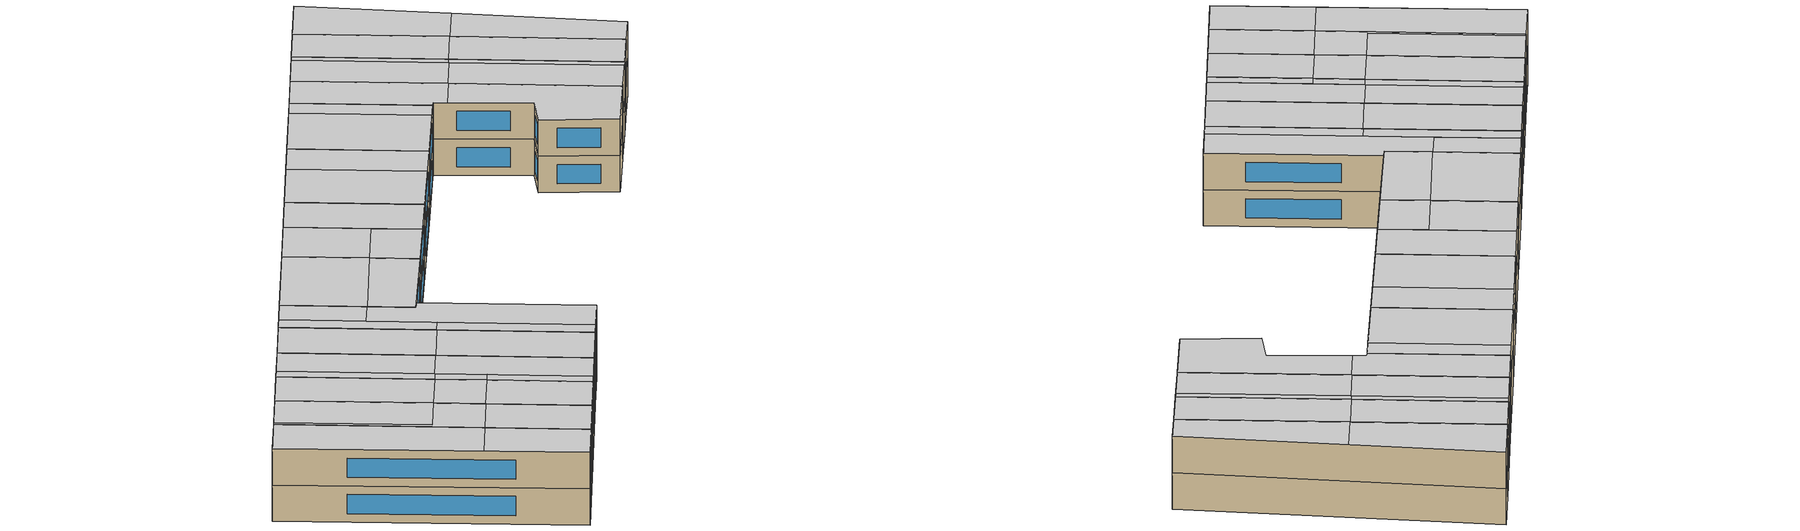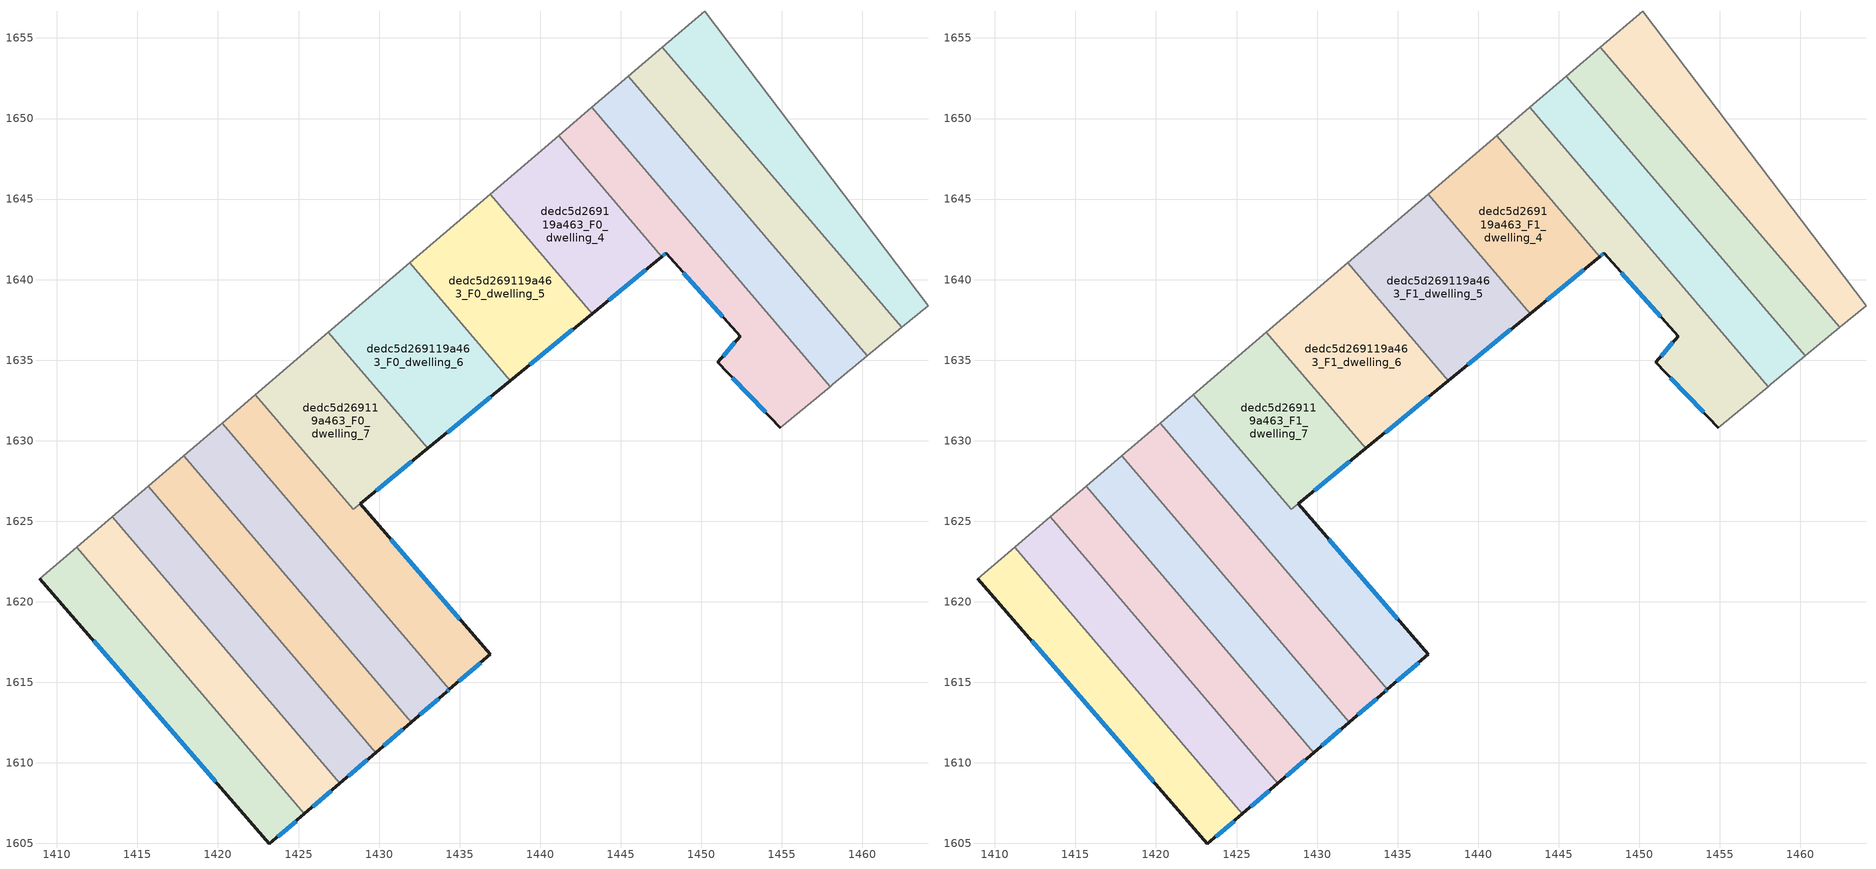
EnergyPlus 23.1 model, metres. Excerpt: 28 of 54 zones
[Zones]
dedc5d269119a463_F0_dwelling_0
 floor ground (EU_floor_Construction): 1450.2,1656.67 1464.07,1638.38 1462.45,1637.03 1447.59,1654.44 z0
 wall adiabatic (EU_wall_Construction): 1462.45,1637.03 1464.07,1638.38 1450.2,1656.67 1447.59,1654.44 z0:3
 wall to dedc5d269119a463_F0_dwelling_1 (EU_wall_Construction): 1447.59,1654.44 1462.45,1637.03 z0:3
dedc5d269119a463_F0_dwelling_1
 floor ground (EU_floor_Construction): 1447.59,1654.44 1462.45,1637.03 1460.31,1635.27 1445.48,1652.63 z0
 wall adiabatic (EU_wall_Construction): 1460.31,1635.27 1462.45,1637.03 / 1447.59,1654.44 1445.48,1652.63 z0:3
 wall to dedc5d269119a463_F0_dwelling_2 (EU_wall_Construction): 1445.48,1652.63 1460.31,1635.27 z0:3
dedc5d269119a463_F0_dwelling_10
 floor ground (EU_floor_Construction): 1417.88,1629.06 1431.99,1612.53 1429.78,1610.63 1415.66,1627.17 z0
 wall outside (EU_wall_Construction): 1429.78,1610.63 1431.99,1612.53 z0:3
 wall to dedc5d269119a463_F0_dwelling_9 (EU_wall_Construction): 1431.99,1612.53 1417.88,1629.06 z0:3
 wall to dedc5d269119a463_F0_dwelling_11 (EU_wall_Construction): 1415.66,1627.17 1429.78,1610.63 z0:3
 wall adiabatic (EU_wall_Construction): 1417.88,1629.06 1415.66,1627.17 z0:3
 window (EU_Window_Construction): 1430.3,1611.08 1431.47,1612.09 z0.7:2.3
dedc5d269119a463_F0_dwelling_11
 floor ground (EU_floor_Construction): 1415.66,1627.17 1429.78,1610.63 1427.56,1608.73 1413.44,1625.27 z0
 wall outside (EU_wall_Construction): 1427.56,1608.73 1429.78,1610.63 z0:3
 wall adiabatic (EU_wall_Construction): 1415.66,1627.17 1413.44,1625.27 z0:3
 wall to dedc5d269119a463_F0_dwelling_12 (EU_wall_Construction): 1413.44,1625.27 1427.56,1608.73 z0:3
 window (EU_Window_Construction): 1428.08,1609.18 1429.26,1610.18 z0.7:2.3
dedc5d269119a463_F0_dwelling_12
 floor ground (EU_floor_Construction): 1413.44,1625.27 1427.56,1608.73 1425.35,1606.83 1411.22,1623.38 z0
 wall outside (EU_wall_Construction): 1425.35,1606.83 1427.56,1608.73 z0:3
 wall to dedc5d269119a463_F0_dwelling_13 (EU_wall_Construction): 1411.22,1623.38 1425.35,1606.83 z0:3
 wall adiabatic (EU_wall_Construction): 1413.44,1625.27 1411.22,1623.38 z0:3
 window (EU_Window_Construction): 1425.87,1607.28 1427.04,1608.28 z0.7:2.3
dedc5d269119a463_F0_dwelling_13
 floor ground (EU_floor_Construction): 1411.22,1623.38 1425.35,1606.83 1423.19,1604.98 1408.95,1621.44 z0
 wall outside (EU_wall_Construction): 1408.95,1621.44 1423.19,1604.98 1425.35,1606.83 z0:3
 wall adiabatic (EU_wall_Construction): 1411.22,1623.38 1408.95,1621.44 z0:3
 window (EU_Window_Construction): 1423.7,1605.41 1424.84,1606.4 / 1412.29,1617.58 1419.85,1608.84 z0.7:2.3
dedc5d269119a463_F0_dwelling_2
 floor ground (EU_floor_Construction): 1445.48,1652.63 1460.31,1635.27 1458.16,1633.49 1458.01,1633.37 1443.21,1650.7 z0
 wall adiabatic (EU_wall_Construction): 1458.01,1633.37 1458.16,1633.49 1460.31,1635.27 / 1445.48,1652.63 1443.21,1650.7 z0:3
 wall to dedc5d269119a463_F0_dwelling_3 (EU_wall_Construction): 1443.21,1650.7 1458.01,1633.37 z0:3
dedc5d269119a463_F0_dwelling_3
 floor ground (EU_floor_Construction): 1447.82,1641.65 1447.56,1641.44 1441.15,1648.94 1443.21,1650.7 1458.01,1633.37 1454.9,1630.8 1451.02,1634.88 1452.41,1636.47 z0
 wall outside (EU_wall_Construction): 1447.56,1641.44 1447.82,1641.65 1452.41,1636.47 1451.02,1634.88 1454.9,1630.8 z0:3
 wall adiabatic (EU_wall_Construction): 1443.21,1650.7 1441.15,1648.94 / 1454.9,1630.8 1458.01,1633.37 z0:3
 wall to dedc5d269119a463_F0_dwelling_4 (EU_wall_Construction): 1441.15,1648.94 1447.56,1641.44 z0:3
 window (EU_Window_Construction): 1451.93,1633.92 1453.99,1631.75 / 1452.08,1636.1 1451.35,1635.25 / 1448.89,1640.43 1451.33,1637.69 / 1447.62,1641.49 1447.76,1641.6 z0.7:2.3
dedc5d269119a463_F0_dwelling_4
 floor ground (EU_floor_Construction): 1441.15,1648.94 1447.56,1641.44 1443.22,1637.88 1436.89,1645.3 z0
 wall outside (EU_wall_Construction): 1443.22,1637.88 1447.56,1641.44 z0:3
 wall to dedc5d269119a463_F0_dwelling_5 (EU_wall_Construction): 1436.89,1645.3 1443.22,1637.88 z0:3
 wall adiabatic (EU_wall_Construction): 1441.15,1648.94 1436.89,1645.3 z0:3
 window (EU_Window_Construction): 1444.24,1638.72 1446.54,1640.6 z0.7:2.3
dedc5d269119a463_F0_dwelling_5
 floor ground (EU_floor_Construction): 1436.89,1645.3 1443.22,1637.88 1438.15,1633.73 1431.91,1641.04 z0
 wall outside (EU_wall_Construction): 1438.15,1633.73 1443.22,1637.88 z0:3
 wall to dedc5d269119a463_F0_dwelling_6 (EU_wall_Construction): 1431.91,1641.04 1438.15,1633.73 z0:3
 wall adiabatic (EU_wall_Construction): 1436.89,1645.3 1431.91,1641.04 z0:3
 window (EU_Window_Construction): 1439.34,1634.71 1442.03,1636.91 z0.7:2.3
dedc5d269119a463_F0_dwelling_6
 floor ground (EU_floor_Construction): 1431.91,1641.04 1438.15,1633.73 1433.01,1629.52 1426.85,1636.73 z0
 wall outside (EU_wall_Construction): 1433.01,1629.52 1438.15,1633.73 z0:3
 wall to dedc5d269119a463_F0_dwelling_7 (EU_wall_Construction): 1426.85,1636.73 1433.01,1629.52 z0:3
 wall adiabatic (EU_wall_Construction): 1431.91,1641.04 1426.85,1636.73 z0:3
 window (EU_Window_Construction): 1434.22,1630.51 1436.94,1632.74 z0.7:2.3
dedc5d269119a463_F0_dwelling_7
 floor ground (EU_floor_Construction): 1426.85,1636.73 1433.01,1629.52 1428.4,1625.74 1422.32,1632.86 z0
 wall outside (EU_wall_Construction): 1428.83,1626.1 1433.01,1629.52 z0:3
 wall adiabatic (EU_wall_Construction): 1426.85,1636.73 1422.32,1632.86 z0:3
 wall to dedc5d269119a463_F0_dwelling_8 (EU_wall_Construction): 1422.32,1632.86 1428.39,1625.74 / 1428.4,1625.74 1428.83,1626.1 z0:3
 window (EU_Window_Construction): 1429.81,1626.9 1432.03,1628.72 z0.7:2.3
dedc5d269119a463_F0_dwelling_8
 floor ground (EU_floor_Construction): 1428.83,1626.1 1436.89,1616.73 1434.36,1614.56 1420.25,1631.09 1422.32,1632.86 1428.4,1625.74 z0
 wall outside (EU_wall_Construction): 1434.36,1614.56 1436.89,1616.73 1428.83,1626.1 z0:3
 wall to dedc5d269119a463_F0_dwelling_9 (EU_wall_Construction): 1420.25,1631.09 1434.36,1614.56 z0:3
 wall adiabatic (EU_wall_Construction): 1422.32,1632.86 1420.25,1631.09 z0:3
 window (EU_Window_Construction): 1435,1618.93 1430.72,1623.9 / 1434.95,1615.07 1436.29,1616.22 z0.7:2.3
dedc5d269119a463_F0_dwelling_9
 floor ground (EU_floor_Construction): 1420.25,1631.09 1434.36,1614.56 1434.21,1614.43 1431.99,1612.53 1417.88,1629.06 1420.1,1630.96 z0
 wall outside (EU_wall_Construction): 1431.99,1612.53 1434.21,1614.43 1434.36,1614.56 z0:3
 wall adiabatic (EU_wall_Construction): 1420.25,1631.09 1420.1,1630.96 1417.88,1629.06 z0:3
 window (EU_Window_Construction): 1434.24,1614.46 1434.32,1614.53 / 1432.51,1612.98 1433.69,1613.99 z0.7:2.3
dedc5d269119a463_F1_dwelling_0
 floor to dedc5d269119a463_F0_dwelling_0 (EU_floor_Construction): 1450.2,1656.67 1464.07,1638.38 1462.45,1637.03 1447.59,1654.44 z3
 wall adiabatic (EU_wall_Construction): 1462.45,1637.03 1464.07,1638.38 1450.2,1656.67 1447.59,1654.44 z3:6
 wall to dedc5d269119a463_F1_dwelling_1 (EU_wall_Construction): 1447.59,1654.44 1462.45,1637.03 z3:6
 ceiling to dedc5d269119a463_F2_dwelling_1 (EU_floor_Construction): 1456.74,1648.04 1450.2,1656.67 1447.59,1654.44 1454.6,1646.22 z6
 ceiling to dedc5d269119a463_F2_dwelling_0 (EU_floor_Construction): 1464.07,1638.38 1456.74,1648.04 1454.6,1646.22 1462.45,1637.03 z6
dedc5d269119a463_F1_dwelling_1
 floor to dedc5d269119a463_F0_dwelling_1 (EU_floor_Construction): 1447.59,1654.44 1462.45,1637.03 1460.31,1635.27 1445.48,1652.63 z3
 wall adiabatic (EU_wall_Construction): 1460.31,1635.27 1462.45,1637.03 / 1447.59,1654.44 1445.48,1652.63 z3:6
 wall to dedc5d269119a463_F1_dwelling_2 (EU_wall_Construction): 1445.48,1652.63 1460.31,1635.27 z3:6
 ceiling to dedc5d269119a463_F2_dwelling_0 (EU_floor_Construction): 1462.45,1637.03 1454.6,1646.22 1452.49,1644.42 1460.31,1635.27 z6
 ceiling to dedc5d269119a463_F2_dwelling_1 (EU_floor_Construction): 1454.6,1646.22 1447.59,1654.44 1445.48,1652.63 1452.49,1644.42 z6
dedc5d269119a463_F1_dwelling_10
 floor to dedc5d269119a463_F0_dwelling_10 (EU_floor_Construction): 1417.88,1629.06 1431.99,1612.53 1429.78,1610.63 1415.66,1627.17 z3
 wall outside (EU_wall_Construction): 1429.78,1610.63 1431.99,1612.53 z3:6
 wall to dedc5d269119a463_F1_dwelling_9 (EU_wall_Construction): 1431.99,1612.53 1417.88,1629.06 z3:6
 wall to dedc5d269119a463_F1_dwelling_11 (EU_wall_Construction): 1415.66,1627.17 1429.78,1610.63 z3:6
 wall adiabatic (EU_wall_Construction): 1417.88,1629.06 1415.66,1627.17 z3:6
 window (EU_Window_Construction): 1430.3,1611.08 1431.47,1612.09 z3.7:5.3
 ceiling to dedc5d269119a463_F2_dwelling_8 (EU_floor_Construction): 1431.99,1612.53 1424.93,1620.8 1423.23,1619.34 1430.29,1611.07 z6
 ceiling to dedc5d269119a463_F2_dwelling_9 (EU_floor_Construction): 1424.93,1620.8 1417.88,1629.06 1416.17,1627.61 1423.23,1619.34 z6
 ceiling to dedc5d269119a463_F2_dwelling_11 (EU_floor_Construction): 1423.23,1619.33 1416.17,1627.61 1415.66,1627.17 1422.72,1618.9 z6
 ceiling to dedc5d269119a463_F2_dwelling_10 (EU_floor_Construction): 1430.29,1611.07 1425.56,1616.6 1425.05,1616.16 1429.78,1610.63 z6
 ceiling to dedc5d269119a463_F2_dwelling_12 (EU_floor_Construction): 1425.56,1616.6 1423.23,1619.33 1422.72,1618.9 1425.05,1616.16 z6
dedc5d269119a463_F1_dwelling_11
 floor to dedc5d269119a463_F0_dwelling_11 (EU_floor_Construction): 1415.66,1627.17 1429.78,1610.63 1427.56,1608.73 1413.44,1625.27 z3
 wall outside (EU_wall_Construction): 1427.56,1608.73 1429.78,1610.63 z3:6
 wall adiabatic (EU_wall_Construction): 1415.66,1627.17 1413.44,1625.27 z3:6
 wall to dedc5d269119a463_F1_dwelling_12 (EU_wall_Construction): 1413.44,1625.27 1427.56,1608.73 z3:6
 window (EU_Window_Construction): 1428.08,1609.18 1429.26,1610.18 z3.7:5.3
 ceiling to dedc5d269119a463_F2_dwelling_11 (EU_floor_Construction): 1422.72,1618.9 1415.66,1627.17 1413.44,1625.27 1420.5,1617 z6
 ceiling to dedc5d269119a463_F2_dwelling_10 (EU_floor_Construction): 1429.78,1610.63 1425.05,1616.16 1422.83,1614.27 1427.56,1608.73 z6
 ceiling to dedc5d269119a463_F2_dwelling_12 (EU_floor_Construction): 1425.05,1616.16 1422.72,1618.9 1420.5,1617 1422.83,1614.27 z6
dedc5d269119a463_F1_dwelling_12
 floor to dedc5d269119a463_F0_dwelling_12 (EU_floor_Construction): 1413.44,1625.27 1427.56,1608.73 1425.35,1606.83 1411.22,1623.38 z3
 wall outside (EU_wall_Construction): 1425.35,1606.83 1427.56,1608.73 z3:6
 wall to dedc5d269119a463_F1_dwelling_13 (EU_wall_Construction): 1411.22,1623.38 1425.35,1606.83 z3:6
 wall adiabatic (EU_wall_Construction): 1413.44,1625.27 1411.22,1623.38 z3:6
 window (EU_Window_Construction): 1425.87,1607.28 1427.04,1608.28 z3.7:5.3
 ceiling to dedc5d269119a463_F2_dwelling_11 (EU_floor_Construction): 1420.5,1617 1413.44,1625.27 1411.39,1623.53 1418.45,1615.25 z6
 ceiling to dedc5d269119a463_F2_dwelling_12 (EU_floor_Construction): 1422.83,1614.27 1420.5,1617 1418.45,1615.25 1411.39,1623.53 1411.22,1623.38 1420.62,1612.38 z6
 ceiling to dedc5d269119a463_F2_dwelling_10 (EU_floor_Construction): 1427.56,1608.73 1422.83,1614.27 1420.62,1612.38 1425.35,1606.83 z6
dedc5d269119a463_F1_dwelling_13
 floor to dedc5d269119a463_F0_dwelling_13 (EU_floor_Construction): 1411.22,1623.38 1425.35,1606.83 1423.19,1604.98 1408.95,1621.44 z3
 wall outside (EU_wall_Construction): 1408.95,1621.44 1423.19,1604.98 1425.35,1606.83 z3:6
 wall adiabatic (EU_wall_Construction): 1411.22,1623.38 1408.95,1621.44 z3:6
 window (EU_Window_Construction): 1423.7,1605.41 1424.84,1606.4 / 1412.29,1617.58 1419.85,1608.84 z3.7:5.3
 ceiling to dedc5d269119a463_F2_dwelling_12 (EU_floor_Construction): 1420.62,1612.38 1411.22,1623.38 1408.95,1621.44 1418.42,1610.5 z6
 ceiling to dedc5d269119a463_F2_dwelling_10 (EU_floor_Construction): 1425.35,1606.83 1420.62,1612.38 1418.42,1610.5 1423.19,1604.98 z6
dedc5d269119a463_F1_dwelling_2
 floor to dedc5d269119a463_F0_dwelling_2 (EU_floor_Construction): 1445.48,1652.63 1460.31,1635.27 1458.16,1633.49 1458.01,1633.37 1443.21,1650.7 z3
 wall adiabatic (EU_wall_Construction): 1458.01,1633.37 1458.16,1633.49 1460.31,1635.27 / 1445.48,1652.63 1443.21,1650.7 z3:6
 wall to dedc5d269119a463_F1_dwelling_3 (EU_wall_Construction): 1443.21,1650.7 1458.01,1633.37 z3:6
 ceiling to dedc5d269119a463_F2_dwelling_2 (EU_floor_Construction): 1459.98,1634.99 1452.19,1644.12 1450.24,1642.46 1458.01,1633.37 1458.07,1633.42 1458.16,1633.49 z6
 ceiling to dedc5d269119a463_F2_dwelling_3 (EU_floor_Construction): 1452.19,1644.12 1445.15,1652.36 1443.21,1650.7 1450.24,1642.46 z6
 ceiling to dedc5d269119a463_F2_dwelling_0 (EU_floor_Construction): 1460.31,1635.27 1452.49,1644.42 1452.17,1644.14 1459.98,1634.99 z6
 ceiling to dedc5d269119a463_F2_dwelling_1 (EU_floor_Construction): 1452.49,1644.42 1445.48,1652.63 1445.15,1652.36 1452.17,1644.14 z6
dedc5d269119a463_F1_dwelling_3
 floor to dedc5d269119a463_F0_dwelling_3 (EU_floor_Construction): 1447.82,1641.65 1447.56,1641.44 1441.15,1648.94 1443.21,1650.7 1458.01,1633.37 1454.9,1630.8 1451.02,1634.88 1452.41,1636.47 z3
 wall outside (EU_wall_Construction): 1447.56,1641.44 1447.82,1641.65 1452.41,1636.47 1451.02,1634.88 1454.9,1630.8 z3:6
 wall adiabatic (EU_wall_Construction): 1443.21,1650.7 1441.15,1648.94 / 1454.9,1630.8 1458.01,1633.37 z3:6
 wall to dedc5d269119a463_F1_dwelling_4 (EU_wall_Construction): 1441.15,1648.94 1447.56,1641.44 z3:6
 window (EU_Window_Construction): 1451.93,1633.92 1453.99,1631.75 / 1452.08,1636.1 1451.35,1635.25 / 1448.89,1640.43 1451.33,1637.69 / 1447.62,1641.49 1447.76,1641.6 z3.7:5.3
 ceiling to dedc5d269119a463_F2_dwelling_3 (EU_floor_Construction): 1450.24,1642.46 1443.21,1650.7 1441.15,1648.94 1447.56,1641.44 1447.82,1641.65 1448.45,1640.93 z6
 ceiling to dedc5d269119a463_F2_dwelling_2 (EU_floor_Construction): 1458.01,1633.37 1450.24,1642.46 1448.45,1640.93 1452.41,1636.47 1451.02,1634.88 1454.9,1630.8 z6
dedc5d269119a463_F1_dwelling_4
 floor to dedc5d269119a463_F0_dwelling_4 (EU_floor_Construction): 1441.15,1648.94 1447.56,1641.44 1443.22,1637.88 1436.89,1645.3 z3
 wall outside (EU_wall_Construction): 1443.22,1637.88 1447.56,1641.44 z3:6
 wall to dedc5d269119a463_F1_dwelling_5 (EU_wall_Construction): 1436.89,1645.3 1443.22,1637.88 z3:6
 wall adiabatic (EU_wall_Construction): 1441.15,1648.94 1436.89,1645.3 z3:6
 window (EU_Window_Construction): 1444.24,1638.72 1446.54,1640.6 z3.7:5.3
 ceiling to dedc5d269119a463_F2_dwelling_4 (EU_floor_Construction): 1446.59,1640.64 1440.2,1648.13 1436.89,1645.3 1443.22,1637.88 z6
 ceiling to dedc5d269119a463_F2_dwelling_3 (EU_floor_Construction): 1447.56,1641.44 1441.15,1648.94 1440.2,1648.13 1446.59,1640.64 z6
dedc5d269119a463_F1_dwelling_5
 floor to dedc5d269119a463_F0_dwelling_5 (EU_floor_Construction): 1436.89,1645.3 1443.22,1637.88 1438.15,1633.73 1431.91,1641.04 z3
 wall outside (EU_wall_Construction): 1438.15,1633.73 1443.22,1637.88 z3:6
 wall to dedc5d269119a463_F1_dwelling_6 (EU_wall_Construction): 1431.91,1641.04 1438.15,1633.73 z3:6
 wall adiabatic (EU_wall_Construction): 1436.89,1645.3 1431.91,1641.04 z3:6
 window (EU_Window_Construction): 1439.34,1634.71 1442.03,1636.91 z3.7:5.3
 ceiling to dedc5d269119a463_F2_dwelling_5 (EU_floor_Construction): 1441.28,1636.29 1434.98,1643.67 1431.91,1641.04 1438.15,1633.73 z6
 ceiling to dedc5d269119a463_F2_dwelling_4 (EU_floor_Construction): 1443.22,1637.88 1436.89,1645.3 1434.98,1643.67 1441.28,1636.29 z6
dedc5d269119a463_F1_dwelling_6
 floor to dedc5d269119a463_F0_dwelling_6 (EU_floor_Construction): 1431.91,1641.04 1438.15,1633.73 1433.01,1629.52 1426.85,1636.73 z3
 wall outside (EU_wall_Construction): 1433.01,1629.52 1438.15,1633.73 z3:6
 wall to dedc5d269119a463_F1_dwelling_7 (EU_wall_Construction): 1426.85,1636.73 1433.01,1629.52 z3:6
 wall adiabatic (EU_wall_Construction): 1431.91,1641.04 1426.85,1636.73 z3:6
 window (EU_Window_Construction): 1434.22,1630.51 1436.94,1632.74 z3.7:5.3
 ceiling to dedc5d269119a463_F2_dwelling_7 (EU_floor_Construction): 1433.49,1634.48 1429.58,1639.06 1426.85,1636.73 1430.76,1632.15 z6
 ceiling to dedc5d269119a463_F2_dwelling_5 (EU_floor_Construction): 1438.15,1633.73 1431.91,1641.04 1429.58,1639.06 1435.79,1631.79 z6
 ceiling to dedc5d269119a463_F2_dwelling_6 (EU_floor_Construction): 1435.79,1631.79 1433.49,1634.48 1430.76,1632.15 1433.01,1629.52 z6
dedc5d269119a463_F1_dwelling_7
 floor to dedc5d269119a463_F0_dwelling_7 (EU_floor_Construction): 1426.85,1636.73 1433.01,1629.52 1428.39,1625.74 1422.32,1632.86 z3
 wall outside (EU_wall_Construction): 1428.83,1626.1 1433.01,1629.52 z3:6
 wall adiabatic (EU_wall_Construction): 1426.85,1636.73 1422.32,1632.86 z3:6
 wall to dedc5d269119a463_F1_dwelling_8 (EU_wall_Construction): 1422.32,1632.86 1428.39,1625.74 / 1428.4,1625.74 1428.83,1626.1 z3:6
 window (EU_Window_Construction): 1429.81,1626.9 1432.03,1628.72 z3.7:5.3
 ceiling to dedc5d269119a463_F2_dwelling_7 (EU_floor_Construction): 1430.76,1632.15 1426.85,1636.73 1422.32,1632.86 1426.23,1628.28 z6
 ceiling to dedc5d269119a463_F2_dwelling_6 (EU_floor_Construction): 1433.01,1629.52 1430.76,1632.15 1426.23,1628.28 1428.39,1625.74 z6
dedc5d269119a463_F1_dwelling_8
 floor to dedc5d269119a463_F0_dwelling_8 (EU_floor_Construction): 1428.83,1626.1 1436.89,1616.73 1434.36,1614.56 1420.25,1631.09 1422.32,1632.86 1428.4,1625.74 z3
 wall outside (EU_wall_Construction): 1434.36,1614.56 1436.89,1616.73 1428.83,1626.1 z3:6
 wall to dedc5d269119a463_F1_dwelling_9 (EU_wall_Construction): 1420.25,1631.09 1434.36,1614.56 z3:6
 wall adiabatic (EU_wall_Construction): 1422.32,1632.86 1420.25,1631.09 z3:6
 window (EU_Window_Construction): 1435,1618.93 1430.72,1623.9 / 1434.95,1615.07 1436.29,1616.22 z3.7:5.3
 ceiling to dedc5d269119a463_F2_dwelling_6 (EU_floor_Construction): 1436.89,1616.73 1428.83,1626.1 1428.4,1625.74 1426.23,1628.28 1424.86,1627.11 1435.06,1615.17 z6
 ceiling to dedc5d269119a463_F2_dwelling_8 (EU_floor_Construction): 1435.06,1615.17 1428.01,1623.42 1427.31,1622.83 1434.36,1614.56 z6
 ceiling to dedc5d269119a463_F2_dwelling_9 (EU_floor_Construction): 1428.01,1623.42 1420.95,1631.69 1420.25,1631.09 1427.31,1622.83 z6
 ceiling to dedc5d269119a463_F2_dwelling_7 (EU_floor_Construction): 1426.23,1628.28 1422.32,1632.86 1420.95,1631.69 1424.86,1627.11 z6
dedc5d269119a463_F1_dwelling_9
 floor to dedc5d269119a463_F0_dwelling_9 (EU_floor_Construction): 1420.25,1631.09 1434.36,1614.56 1434.21,1614.43 1431.99,1612.53 1417.88,1629.06 1420.1,1630.96 z3
 wall outside (EU_wall_Construction): 1431.99,1612.53 1434.21,1614.43 1434.36,1614.56 z3:6
 wall adiabatic (EU_wall_Construction): 1420.25,1631.09 1420.1,1630.96 1417.88,1629.06 z3:6
 window (EU_Window_Construction): 1434.24,1614.46 1434.32,1614.53 / 1432.51,1612.98 1433.69,1613.99 z3.7:5.3
 ceiling to dedc5d269119a463_F2_dwelling_9 (EU_floor_Construction): 1427.31,1622.83 1420.25,1631.09 1420.14,1630.99 1417.88,1629.06 1424.93,1620.8 z6
 ceiling to dedc5d269119a463_F2_dwelling_8 (EU_floor_Construction): 1434.21,1614.43 1434.36,1614.56 1427.31,1622.83 1424.93,1620.8 1431.99,1612.53 z6
[Building]
EU S2 Campaign: North Axis=0; Terrain=City; Solar Distribution=FullExterior
[Site:Location]
Budapest.Ferenc.Liszt.Intl.AP: Latitude=47.437; Longitude=19.256; Time Zone=1; Elevation=185
[SizingPeriod:WeatherFileDays]
AnnualSizingPeriod: Begin Month=1; Begin Day of Month=1; End Month=12; End Day of Month=31; Day of Week for Start Day=Monday; Use Weather File Daylight Saving Period=No; Use Weather File Rain and Snow Indicators=No
[MATERIAL]
EU_InternalMass_Material: Roughness=MediumRough; Thickness=0.1; Conductivity=1; Density=1800; Specific Heat=900; Thermal Absorptance=0.9; Solar Absorptance=0.7; Visible Absorptance=0.7
[MATERIAL:NOMASS] Roughness=MediumRough; Thermal Absorptance=0.9; Solar Absorptance=0.7; Visible Absorptance=0.7
Name | Thermal Resistance
EU_wall_NoMass | 0.832559
EU_floor_NoMass | 0.872794
[WINDOWMATERIAL:SIMPLEGLAZINGSYSTEM]
EU_Window_SimpleGlazing: UFactor=2.79869; Solar Heat Gain Coefficient=0.75; Visible Transmittance=0.75
[CONSTRUCTION]
EU_wall_Construction: EU_wall_NoMass
EU_floor_Construction: EU_floor_NoMass
EU_Window_Construction: EU_Window_SimpleGlazing
EU_InternalMass_Construction: EU_InternalMass_Material
[ZONE] Type=1; Multiplier=1; Ceiling Height=autocalculate; Floor Area=autocalculate; Part of Total Floor Area=Yes
Name | Volume
dedc5d269119a463_F0_dwelling_0; dedc5d269119a463_F1_dwelling_0 | 190.374
dedc5d269119a463_F0_dwelling_1; dedc5d269119a463_F1_dwelling_1 | 190.379
dedc5d269119a463_F0_dwelling_10; dedc5d269119a463_F1_dwelling_10 | 190.368
dedc5d269119a463_F0_dwelling_11; dedc5d269119a463_F1_dwelling_11; dedc5d269119a463_F0_dwelling_5; dedc5d269119a463_F1_dwelling_5 | 190.39
dedc5d269119a463_F0_dwelling_12; dedc5d269119a463_F1_dwelling_12 | 190.356
dedc5d269119a463_F0_dwelling_13; dedc5d269119a463_F1_dwelling_13 | 190.38
dedc5d269119a463_F0_dwelling_2; dedc5d269119a463_F1_dwelling_2 | 204.05
dedc5d269119a463_F0_dwelling_3; dedc5d269119a463_F1_dwelling_3 | 202.213
dedc5d269119a463_F0_dwelling_4; dedc5d269119a463_F1_dwelling_4 | 164.86
dedc5d269119a463_F0_dwelling_6; dedc5d269119a463_F1_dwelling_6 | 190.382
dedc5d269119a463_F0_dwelling_7 | 168.572
dedc5d269119a463_F1_dwelling_7 | 168.528
dedc5d269119a463_F0_dwelling_8; dedc5d269119a463_F1_dwelling_8 | 199.102
dedc5d269119a463_F0_dwelling_9; dedc5d269119a463_F1_dwelling_9 | 203.455
[INTERNALMASS] Construction=EU_InternalMass_Construction
Name | Zone or ZoneList | Surface Area
dedc5d269119a463_F0_dwelling_0_EU_InternalMass | dedc5d269119a463_F0_dwelling_0 | 63.458
dedc5d269119a463_F0_dwelling_1_EU_InternalMass | dedc5d269119a463_F0_dwelling_1 | 63.4595
dedc5d269119a463_F0_dwelling_2_EU_InternalMass | dedc5d269119a463_F0_dwelling_2 | 68.0142
dedc5d269119a463_F0_dwelling_3_EU_InternalMass | dedc5d269119a463_F0_dwelling_3 | 67.4077
dedc5d269119a463_F0_dwelling_4_EU_InternalMass | dedc5d269119a463_F0_dwelling_4 | 54.9534
dedc5d269119a463_F0_dwelling_5_EU_InternalMass | dedc5d269119a463_F0_dwelling_5 | 63.4634
dedc5d269119a463_F0_dwelling_6_EU_InternalMass | dedc5d269119a463_F0_dwelling_6 | 63.4607
dedc5d269119a463_F0_dwelling_7_EU_InternalMass | dedc5d269119a463_F0_dwelling_7 | 56.1931
dedc5d269119a463_F0_dwelling_8_EU_InternalMass | dedc5d269119a463_F0_dwelling_8 | 66.3756
dedc5d269119a463_F0_dwelling_9_EU_InternalMass | dedc5d269119a463_F0_dwelling_9 | 67.8101
dedc5d269119a463_F0_dwelling_10_EU_InternalMass | dedc5d269119a463_F0_dwelling_10 | 63.456
dedc5d269119a463_F0_dwelling_11_EU_InternalMass | dedc5d269119a463_F0_dwelling_11 | 63.4633
dedc5d269119a463_F0_dwelling_12_EU_InternalMass | dedc5d269119a463_F0_dwelling_12 | 63.4521
dedc5d269119a463_F0_dwelling_13_EU_InternalMass | dedc5d269119a463_F0_dwelling_13 | 63.46
dedc5d269119a463_F1_dwelling_0_EU_InternalMass | dedc5d269119a463_F1_dwelling_0 | 63.458
dedc5d269119a463_F1_dwelling_1_EU_InternalMass | dedc5d269119a463_F1_dwelling_1 | 63.4595
dedc5d269119a463_F1_dwelling_2_EU_InternalMass | dedc5d269119a463_F1_dwelling_2 | 68.0142
dedc5d269119a463_F1_dwelling_3_EU_InternalMass | dedc5d269119a463_F1_dwelling_3 | 67.4077
dedc5d269119a463_F1_dwelling_4_EU_InternalMass | dedc5d269119a463_F1_dwelling_4 | 54.9534
dedc5d269119a463_F1_dwelling_5_EU_InternalMass | dedc5d269119a463_F1_dwelling_5 | 63.4634
dedc5d269119a463_F1_dwelling_6_EU_InternalMass | dedc5d269119a463_F1_dwelling_6 | 63.4607
dedc5d269119a463_F1_dwelling_7_EU_InternalMass | dedc5d269119a463_F1_dwelling_7 | 56.1931
dedc5d269119a463_F1_dwelling_8_EU_InternalMass | dedc5d269119a463_F1_dwelling_8 | 66.3756
dedc5d269119a463_F1_dwelling_9_EU_InternalMass | dedc5d269119a463_F1_dwelling_9 | 67.8101
dedc5d269119a463_F1_dwelling_10_EU_InternalMass | dedc5d269119a463_F1_dwelling_10 | 63.456
dedc5d269119a463_F1_dwelling_11_EU_InternalMass | dedc5d269119a463_F1_dwelling_11 | 63.4633
dedc5d269119a463_F1_dwelling_12_EU_InternalMass | dedc5d269119a463_F1_dwelling_12 | 63.4521
dedc5d269119a463_F1_dwelling_13_EU_InternalMass | dedc5d269119a463_F1_dwelling_13 | 63.46
[OTHEREQUIPMENT] Fuel Type=Electricity; Design Level Calculation Method=Watts/Area; Power per Zone Floor Area=1; Fraction Latent=0; Fraction Radiant=0; Fraction Lost=0; Carbon Dioxide Generation Rate=0; EndUse Subcategory=EU_Step8_InternalGains
Name | Zone or ZoneList or Space or SpaceList | Schedule
EU_Step8_InternalGain_dedc5d269119a463_F0_dwelling_0_f000 | dedc5d269119a463_F0_dwelling_0 | EU_Step8_GainSchedule_dedc5d269119a463_F0_dwelling_0_f000
EU_Step8_InternalGain_dedc5d269119a463_F0_dwelling_1_f000 | dedc5d269119a463_F0_dwelling_1 | EU_Step8_GainSchedule_dedc5d269119a463_F0_dwelling_1_f000
EU_Step8_InternalGain_dedc5d269119a463_F0_dwelling_2_f000 | dedc5d269119a463_F0_dwelling_2 | EU_Step8_GainSchedule_dedc5d269119a463_F0_dwelling_2_f000
EU_Step8_InternalGain_dedc5d269119a463_F0_dwelling_3_f000 | dedc5d269119a463_F0_dwelling_3 | EU_Step8_GainSchedule_dedc5d269119a463_F0_dwelling_3_f000
EU_Step8_InternalGain_dedc5d269119a463_F0_dwelling_4_f000 | dedc5d269119a463_F0_dwelling_4 | EU_Step8_GainSchedule_dedc5d269119a463_F0_dwelling_4_f000
EU_Step8_InternalGain_dedc5d269119a463_F0_dwelling_5_f000 | dedc5d269119a463_F0_dwelling_5 | EU_Step8_GainSchedule_dedc5d269119a463_F0_dwelling_5_f000
EU_Step8_InternalGain_dedc5d269119a463_F0_dwelling_6_f000 | dedc5d269119a463_F0_dwelling_6 | EU_Step8_GainSchedule_dedc5d269119a463_F0_dwelling_6_f000
EU_Step8_InternalGain_dedc5d269119a463_F0_dwelling_7_f000 | dedc5d269119a463_F0_dwelling_7 | EU_Step8_GainSchedule_dedc5d269119a463_F0_dwelling_7_f000
EU_Step8_InternalGain_dedc5d269119a463_F0_dwelling_8_f000 | dedc5d269119a463_F0_dwelling_8 | EU_Step8_GainSchedule_dedc5d269119a463_F0_dwelling_8_f000
EU_Step8_InternalGain_dedc5d269119a463_F0_dwelling_9_f000 | dedc5d269119a463_F0_dwelling_9 | EU_Step8_GainSchedule_dedc5d269119a463_F0_dwelling_9_f000
EU_Step8_InternalGain_dedc5d269119a463_F0_dwelling_10_f000 | dedc5d269119a463_F0_dwelling_10 | EU_Step8_GainSchedule_dedc5d269119a463_F0_dwelling_10_f000
EU_Step8_InternalGain_dedc5d269119a463_F0_dwelling_11_f000 | dedc5d269119a463_F0_dwelling_11 | EU_Step8_GainSchedule_dedc5d269119a463_F0_dwelling_11_f000
EU_Step8_InternalGain_dedc5d269119a463_F0_dwelling_12_f000 | dedc5d269119a463_F0_dwelling_12 | EU_Step8_GainSchedule_dedc5d269119a463_F0_dwelling_12_f000
EU_Step8_InternalGain_dedc5d269119a463_F0_dwelling_13_f000 | dedc5d269119a463_F0_dwelling_13 | EU_Step8_GainSchedule_dedc5d269119a463_F0_dwelling_13_f000
EU_Step8_InternalGain_dedc5d269119a463_F1_dwelling_0_f000 | dedc5d269119a463_F1_dwelling_0 | EU_Step8_GainSchedule_dedc5d269119a463_F1_dwelling_0_f000
EU_Step8_InternalGain_dedc5d269119a463_F1_dwelling_1_f000 | dedc5d269119a463_F1_dwelling_1 | EU_Step8_GainSchedule_dedc5d269119a463_F1_dwelling_1_f000
EU_Step8_InternalGain_dedc5d269119a463_F1_dwelling_2_f000 | dedc5d269119a463_F1_dwelling_2 | EU_Step8_GainSchedule_dedc5d269119a463_F1_dwelling_2_f000
EU_Step8_InternalGain_dedc5d269119a463_F1_dwelling_3_f000 | dedc5d269119a463_F1_dwelling_3 | EU_Step8_GainSchedule_dedc5d269119a463_F1_dwelling_3_f000
EU_Step8_InternalGain_dedc5d269119a463_F1_dwelling_4_f000 | dedc5d269119a463_F1_dwelling_4 | EU_Step8_GainSchedule_dedc5d269119a463_F1_dwelling_4_f000
EU_Step8_InternalGain_dedc5d269119a463_F1_dwelling_5_f000 | dedc5d269119a463_F1_dwelling_5 | EU_Step8_GainSchedule_dedc5d269119a463_F1_dwelling_5_f000
EU_Step8_InternalGain_dedc5d269119a463_F1_dwelling_6_f000 | dedc5d269119a463_F1_dwelling_6 | EU_Step8_GainSchedule_dedc5d269119a463_F1_dwelling_6_f000
EU_Step8_InternalGain_dedc5d269119a463_F1_dwelling_7_f000 | dedc5d269119a463_F1_dwelling_7 | EU_Step8_GainSchedule_dedc5d269119a463_F1_dwelling_7_f000
EU_Step8_InternalGain_dedc5d269119a463_F1_dwelling_8_f000 | dedc5d269119a463_F1_dwelling_8 | EU_Step8_GainSchedule_dedc5d269119a463_F1_dwelling_8_f000
EU_Step8_InternalGain_dedc5d269119a463_F1_dwelling_9_f000 | dedc5d269119a463_F1_dwelling_9 | EU_Step8_GainSchedule_dedc5d269119a463_F1_dwelling_9_f000
EU_Step8_InternalGain_dedc5d269119a463_F1_dwelling_10_f000 | dedc5d269119a463_F1_dwelling_10 | EU_Step8_GainSchedule_dedc5d269119a463_F1_dwelling_10_f000
EU_Step8_InternalGain_dedc5d269119a463_F1_dwelling_11_f000 | dedc5d269119a463_F1_dwelling_11 | EU_Step8_GainSchedule_dedc5d269119a463_F1_dwelling_11_f000
EU_Step8_InternalGain_dedc5d269119a463_F1_dwelling_12_f000 | dedc5d269119a463_F1_dwelling_12 | EU_Step8_GainSchedule_dedc5d269119a463_F1_dwelling_12_f000
EU_Step8_InternalGain_dedc5d269119a463_F1_dwelling_13_f000 | dedc5d269119a463_F1_dwelling_13 | EU_Step8_GainSchedule_dedc5d269119a463_F1_dwelling_13_f000
[ZONEVENTILATION:DESIGNFLOWRATE] Schedule=EU_AlwaysOn; Design Flow Rate Calculation Method=AirChanges/Hour; Air Changes per Hour=0.475469; Ventilation Type=Natural; Fan Pressure Rise=0; Fan Total Efficiency=1; Constant Term Coefficient=1; Temperature Term Coefficient=0; Velocity Term Coefficient=0; Velocity Squared Term Coefficient=0; Minimum Indoor Temperature=-100; Maximum Indoor Temperature=100; Delta Temperature=-100; Minimum Outdoor Temperature=-100; Maximum Outdoor Temperature=100; Maximum Wind Speed=40
Name | Zone or ZoneList or Space or SpaceList
EU_ConstantAir_dedc5d269119a463_F0_dwelling_0 | dedc5d269119a463_F0_dwelling_0
EU_ConstantAir_dedc5d269119a463_F0_dwelling_1 | dedc5d269119a463_F0_dwelling_1
EU_ConstantAir_dedc5d269119a463_F0_dwelling_2 | dedc5d269119a463_F0_dwelling_2
EU_ConstantAir_dedc5d269119a463_F0_dwelling_3 | dedc5d269119a463_F0_dwelling_3
EU_ConstantAir_dedc5d269119a463_F0_dwelling_4 | dedc5d269119a463_F0_dwelling_4
EU_ConstantAir_dedc5d269119a463_F0_dwelling_5 | dedc5d269119a463_F0_dwelling_5
EU_ConstantAir_dedc5d269119a463_F0_dwelling_6 | dedc5d269119a463_F0_dwelling_6
EU_ConstantAir_dedc5d269119a463_F0_dwelling_7 | dedc5d269119a463_F0_dwelling_7
EU_ConstantAir_dedc5d269119a463_F0_dwelling_8 | dedc5d269119a463_F0_dwelling_8
EU_ConstantAir_dedc5d269119a463_F0_dwelling_9 | dedc5d269119a463_F0_dwelling_9
EU_ConstantAir_dedc5d269119a463_F0_dwelling_10 | dedc5d269119a463_F0_dwelling_10
EU_ConstantAir_dedc5d269119a463_F0_dwelling_11 | dedc5d269119a463_F0_dwelling_11
EU_ConstantAir_dedc5d269119a463_F0_dwelling_12 | dedc5d269119a463_F0_dwelling_12
EU_ConstantAir_dedc5d269119a463_F0_dwelling_13 | dedc5d269119a463_F0_dwelling_13
EU_ConstantAir_dedc5d269119a463_F1_dwelling_0 | dedc5d269119a463_F1_dwelling_0
EU_ConstantAir_dedc5d269119a463_F1_dwelling_1 | dedc5d269119a463_F1_dwelling_1
EU_ConstantAir_dedc5d269119a463_F1_dwelling_2 | dedc5d269119a463_F1_dwelling_2
EU_ConstantAir_dedc5d269119a463_F1_dwelling_3 | dedc5d269119a463_F1_dwelling_3
EU_ConstantAir_dedc5d269119a463_F1_dwelling_4 | dedc5d269119a463_F1_dwelling_4
EU_ConstantAir_dedc5d269119a463_F1_dwelling_5 | dedc5d269119a463_F1_dwelling_5
EU_ConstantAir_dedc5d269119a463_F1_dwelling_6 | dedc5d269119a463_F1_dwelling_6
EU_ConstantAir_dedc5d269119a463_F1_dwelling_7 | dedc5d269119a463_F1_dwelling_7
EU_ConstantAir_dedc5d269119a463_F1_dwelling_8 | dedc5d269119a463_F1_dwelling_8
EU_ConstantAir_dedc5d269119a463_F1_dwelling_9 | dedc5d269119a463_F1_dwelling_9
EU_ConstantAir_dedc5d269119a463_F1_dwelling_10 | dedc5d269119a463_F1_dwelling_10
EU_ConstantAir_dedc5d269119a463_F1_dwelling_11 | dedc5d269119a463_F1_dwelling_11
EU_ConstantAir_dedc5d269119a463_F1_dwelling_12 | dedc5d269119a463_F1_dwelling_12
EU_ConstantAir_dedc5d269119a463_F1_dwelling_13 | dedc5d269119a463_F1_dwelling_13
[HVACTEMPLATE:THERMOSTAT] Constant Heating Setpoint=20; Constant Cooling Setpoint=50
EU_HeatOnly_dedc5d269119a463_F0_dwelling_0; EU_HeatOnly_dedc5d269119a463_F0_dwelling_1; EU_HeatOnly_dedc5d269119a463_F0_dwelling_2; EU_HeatOnly_dedc5d269119a463_F0_dwelling_3; EU_HeatOnly_dedc5d269119a463_F0_dwelling_4; EU_HeatOnly_dedc5d269119a463_F0_dwelling_5; EU_HeatOnly_dedc5d269119a463_F0_dwelling_6; EU_HeatOnly_dedc5d269119a463_F0_dwelling_7; EU_HeatOnly_dedc5d269119a463_F0_dwelling_8; EU_HeatOnly_dedc5d269119a463_F0_dwelling_9; EU_HeatOnly_dedc5d269119a463_F0_dwelling_10; EU_HeatOnly_dedc5d269119a463_F0_dwelling_11; EU_HeatOnly_dedc5d269119a463_F0_dwelling_12; EU_HeatOnly_dedc5d269119a463_F0_dwelling_13; EU_HeatOnly_dedc5d269119a463_F1_dwelling_0; EU_HeatOnly_dedc5d269119a463_F1_dwelling_1; EU_HeatOnly_dedc5d269119a463_F1_dwelling_2; EU_HeatOnly_dedc5d269119a463_F1_dwelling_3; EU_HeatOnly_dedc5d269119a463_F1_dwelling_4; EU_HeatOnly_dedc5d269119a463_F1_dwelling_5; EU_HeatOnly_dedc5d269119a463_F1_dwelling_6; EU_HeatOnly_dedc5d269119a463_F1_dwelling_7; EU_HeatOnly_dedc5d269119a463_F1_dwelling_8; EU_HeatOnly_dedc5d269119a463_F1_dwelling_9; EU_HeatOnly_dedc5d269119a463_F1_dwelling_10; EU_HeatOnly_dedc5d269119a463_F1_dwelling_11; EU_HeatOnly_dedc5d269119a463_F1_dwelling_12; EU_HeatOnly_dedc5d269119a463_F1_dwelling_13; EU_HeatOnly_dedc5d269119a463_F2_dwelling_0; EU_HeatOnly_dedc5d269119a463_F2_dwelling_1; EU_HeatOnly_dedc5d269119a463_F2_dwelling_2; EU_HeatOnly_dedc5d269119a463_F2_dwelling_3; EU_HeatOnly_dedc5d269119a463_F2_dwelling_4; EU_HeatOnly_dedc5d269119a463_F2_dwelling_5; EU_HeatOnly_dedc5d269119a463_F2_dwelling_6; EU_HeatOnly_dedc5d269119a463_F2_dwelling_7; EU_HeatOnly_dedc5d269119a463_F2_dwelling_8; EU_HeatOnly_dedc5d269119a463_F2_dwelling_9; EU_HeatOnly_dedc5d269119a463_F2_dwelling_10; EU_HeatOnly_dedc5d269119a463_F2_dwelling_11; EU_HeatOnly_dedc5d269119a463_F2_dwelling_12; EU_HeatOnly_dedc5d269119a463_F3_dwelling_0; EU_HeatOnly_dedc5d269119a463_F3_dwelling_1; EU_HeatOnly_dedc5d269119a463_F3_dwelling_2; EU_HeatOnly_dedc5d269119a463_F3_dwelling_3; EU_HeatOnly_dedc5d269119a463_F3_dwelling_4; EU_HeatOnly_dedc5d269119a463_F3_dwelling_5; EU_HeatOnly_dedc5d269119a463_F3_dwelling_6; EU_HeatOnly_dedc5d269119a463_F3_dwelling_7; EU_HeatOnly_dedc5d269119a463_F3_dwelling_8; EU_HeatOnly_dedc5d269119a463_F3_dwelling_9; EU_HeatOnly_dedc5d269119a463_F3_dwelling_10; EU_HeatOnly_dedc5d269119a463_F3_dwelling_11; EU_HeatOnly_dedc5d269119a463_F3_dwelling_12
[HVACTEMPLATE:ZONE:IDEALLOADSAIRSYSTEM] System Availability Schedule=EU_AlwaysOn; Maximum Heating Supply Air Temperature=50; Minimum Cooling Supply Air Temperature=13; Maximum Heating Supply Air Humidity Ratio=0.0156; Minimum Cooling Supply Air Humidity Ratio=0.0077; Heating Limit=NoLimit; Cooling Limit=NoLimit; Heating Availability Schedule=EU_AlwaysOn; Cooling Availability Schedule=EU_CoolingOff; Dehumidification Control Type=ConstantSensibleHeatRatio; Cooling Sensible Heat Ratio=0.7; Dehumidification Setpoint=60; Humidification Control Type=None; Humidification Setpoint=30; Outdoor Air Method=None; Outdoor Air Flow Rate per Person=0.00944; Outdoor Air Flow Rate per Zone Floor Area=0; Outdoor Air Flow Rate per Zone=0; Demand Controlled Ventilation Type=None; Outdoor Air Economizer Type=NoEconomizer; Heat Recovery Type=None; Sensible Heat Recovery Effectiveness=0.7; Latent Heat Recovery Effectiveness=0.65
Name | Template Thermostat
dedc5d269119a463_F0_dwelling_0 | EU_HeatOnly_dedc5d269119a463_F0_dwelling_0
dedc5d269119a463_F0_dwelling_1 | EU_HeatOnly_dedc5d269119a463_F0_dwelling_1
dedc5d269119a463_F0_dwelling_2 | EU_HeatOnly_dedc5d269119a463_F0_dwelling_2
dedc5d269119a463_F0_dwelling_3 | EU_HeatOnly_dedc5d269119a463_F0_dwelling_3
dedc5d269119a463_F0_dwelling_4 | EU_HeatOnly_dedc5d269119a463_F0_dwelling_4
dedc5d269119a463_F0_dwelling_5 | EU_HeatOnly_dedc5d269119a463_F0_dwelling_5
dedc5d269119a463_F0_dwelling_6 | EU_HeatOnly_dedc5d269119a463_F0_dwelling_6
dedc5d269119a463_F0_dwelling_7 | EU_HeatOnly_dedc5d269119a463_F0_dwelling_7
dedc5d269119a463_F0_dwelling_8 | EU_HeatOnly_dedc5d269119a463_F0_dwelling_8
dedc5d269119a463_F0_dwelling_9 | EU_HeatOnly_dedc5d269119a463_F0_dwelling_9
dedc5d269119a463_F0_dwelling_10 | EU_HeatOnly_dedc5d269119a463_F0_dwelling_10
dedc5d269119a463_F0_dwelling_11 | EU_HeatOnly_dedc5d269119a463_F0_dwelling_11
dedc5d269119a463_F0_dwelling_12 | EU_HeatOnly_dedc5d269119a463_F0_dwelling_12
dedc5d269119a463_F0_dwelling_13 | EU_HeatOnly_dedc5d269119a463_F0_dwelling_13
dedc5d269119a463_F1_dwelling_0 | EU_HeatOnly_dedc5d269119a463_F1_dwelling_0
dedc5d269119a463_F1_dwelling_1 | EU_HeatOnly_dedc5d269119a463_F1_dwelling_1
dedc5d269119a463_F1_dwelling_2 | EU_HeatOnly_dedc5d269119a463_F1_dwelling_2
dedc5d269119a463_F1_dwelling_3 | EU_HeatOnly_dedc5d269119a463_F1_dwelling_3
dedc5d269119a463_F1_dwelling_4 | EU_HeatOnly_dedc5d269119a463_F1_dwelling_4
dedc5d269119a463_F1_dwelling_5 | EU_HeatOnly_dedc5d269119a463_F1_dwelling_5
dedc5d269119a463_F1_dwelling_6 | EU_HeatOnly_dedc5d269119a463_F1_dwelling_6
dedc5d269119a463_F1_dwelling_7 | EU_HeatOnly_dedc5d269119a463_F1_dwelling_7
dedc5d269119a463_F1_dwelling_8 | EU_HeatOnly_dedc5d269119a463_F1_dwelling_8
dedc5d269119a463_F1_dwelling_9 | EU_HeatOnly_dedc5d269119a463_F1_dwelling_9
dedc5d269119a463_F1_dwelling_10 | EU_HeatOnly_dedc5d269119a463_F1_dwelling_10
dedc5d269119a463_F1_dwelling_11 | EU_HeatOnly_dedc5d269119a463_F1_dwelling_11
dedc5d269119a463_F1_dwelling_12 | EU_HeatOnly_dedc5d269119a463_F1_dwelling_12
dedc5d269119a463_F1_dwelling_13 | EU_HeatOnly_dedc5d269119a463_F1_dwelling_13
[SIZING:ZONE] Zone Cooling Design Supply Air Temperature Input Method=SupplyAirTemperature; Zone Cooling Design Supply Air Temperature=13; Zone Heating Design Supply Air Temperature Input Method=SupplyAirTemperature; Zone Heating Design Supply Air Temperature=50; Zone Cooling Design Supply Air Humidity Ratio=0.008; Zone Heating Design Supply Air Humidity Ratio=0.008; Cooling Design Air Flow Method=DesignDay; Cooling Design Air Flow Rate=0; Cooling Minimum Air Flow per Zone Floor Area=0.000762; Cooling Minimum Air Flow=0; Cooling Minimum Air Flow Fraction=0.2; Heating Design Air Flow Method=DesignDay; Heating Design Air Flow Rate=0; Heating Maximum Air Flow per Zone Floor Area=0.002032; Heating Maximum Air Flow=0.141576; Heating Maximum Air Flow Fraction=0.3; Account for Dedicated Outdoor Air System=No; Dedicated Outdoor Air System Control Strategy=NeutralSupplyAir; Dedicated Outdoor Air Low Setpoint Temperature for Design=autosize; Dedicated Outdoor Air High Setpoint Temperature for Design=autosize; Zone Load Sizing Method=Sensible Load Only No Latent Load; Zone Latent Cooling Design Supply Air Humidity Ratio Input Method=HumidityRatioDifference; Zone Cooling Design Supply Air Humidity Ratio Difference=0.005; Zone Latent Heating Design Supply Air Humidity Ratio Input Method=HumidityRatioDifference; Zone Humidification Design Supply Air Humidity Ratio Difference=0.005
dedc5d269119a463_F0_dwelling_0; dedc5d269119a463_F0_dwelling_1; dedc5d269119a463_F0_dwelling_2; dedc5d269119a463_F0_dwelling_3; dedc5d269119a463_F0_dwelling_4; dedc5d269119a463_F0_dwelling_5; dedc5d269119a463_F0_dwelling_6; dedc5d269119a463_F0_dwelling_7; dedc5d269119a463_F0_dwelling_8; dedc5d269119a463_F0_dwelling_9; dedc5d269119a463_F0_dwelling_10; dedc5d269119a463_F0_dwelling_11; dedc5d269119a463_F0_dwelling_12; dedc5d269119a463_F0_dwelling_13; dedc5d269119a463_F1_dwelling_0; dedc5d269119a463_F1_dwelling_1; dedc5d269119a463_F1_dwelling_2; dedc5d269119a463_F1_dwelling_3; dedc5d269119a463_F1_dwelling_4; dedc5d269119a463_F1_dwelling_5; dedc5d269119a463_F1_dwelling_6; dedc5d269119a463_F1_dwelling_7; dedc5d269119a463_F1_dwelling_8; dedc5d269119a463_F1_dwelling_9; dedc5d269119a463_F1_dwelling_10; dedc5d269119a463_F1_dwelling_11; dedc5d269119a463_F1_dwelling_12; dedc5d269119a463_F1_dwelling_13
[SCHEDULE:CONSTANT]
Name | Hourly Value
EU_AlwaysOn | 1
EU_CoolingOff | 0
[SCHEDULE:FILE] Column Number=1; Rows to Skip at Top=0; Number of Hours of Data=8760; Column Separator=Comma; Interpolate to Timestep=No; Minutes per Item=60; Adjust Schedule for Daylight Savings=Yes
Name | File
EU_Step8_GainSchedule_dedc5d269119a463_F0_dwelling_0_f000 | ../../schedules/dedc5d269119a463/dedc5d269119a463_F0_dwelling_0_f000_gain.csv
EU_Step8_GainSchedule_dedc5d269119a463_F0_dwelling_1_f000 | ../../schedules/dedc5d269119a463/dedc5d269119a463_F0_dwelling_1_f000_gain.csv
EU_Step8_GainSchedule_dedc5d269119a463_F0_dwelling_2_f000 | ../../schedules/dedc5d269119a463/dedc5d269119a463_F0_dwelling_2_f000_gain.csv
EU_Step8_GainSchedule_dedc5d269119a463_F0_dwelling_3_f000 | ../../schedules/dedc5d269119a463/dedc5d269119a463_F0_dwelling_3_f000_gain.csv
EU_Step8_GainSchedule_dedc5d269119a463_F0_dwelling_4_f000 | ../../schedules/dedc5d269119a463/dedc5d269119a463_F0_dwelling_4_f000_gain.csv
EU_Step8_GainSchedule_dedc5d269119a463_F0_dwelling_5_f000 | ../../schedules/dedc5d269119a463/dedc5d269119a463_F0_dwelling_5_f000_gain.csv
EU_Step8_GainSchedule_dedc5d269119a463_F0_dwelling_6_f000 | ../../schedules/dedc5d269119a463/dedc5d269119a463_F0_dwelling_6_f000_gain.csv
EU_Step8_GainSchedule_dedc5d269119a463_F0_dwelling_7_f000 | ../../schedules/dedc5d269119a463/dedc5d269119a463_F0_dwelling_7_f000_gain.csv
EU_Step8_GainSchedule_dedc5d269119a463_F0_dwelling_8_f000 | ../../schedules/dedc5d269119a463/dedc5d269119a463_F0_dwelling_8_f000_gain.csv
EU_Step8_GainSchedule_dedc5d269119a463_F0_dwelling_9_f000 | ../../schedules/dedc5d269119a463/dedc5d269119a463_F0_dwelling_9_f000_gain.csv
EU_Step8_GainSchedule_dedc5d269119a463_F0_dwelling_10_f000 | ../../schedules/dedc5d269119a463/dedc5d269119a463_F0_dwelling_10_f000_gain.csv
EU_Step8_GainSchedule_dedc5d269119a463_F0_dwelling_11_f000 | ../../schedules/dedc5d269119a463/dedc5d269119a463_F0_dwelling_11_f000_gain.csv
EU_Step8_GainSchedule_dedc5d269119a463_F0_dwelling_12_f000 | ../../schedules/dedc5d269119a463/dedc5d269119a463_F0_dwelling_12_f000_gain.csv
EU_Step8_GainSchedule_dedc5d269119a463_F0_dwelling_13_f000 | ../../schedules/dedc5d269119a463/dedc5d269119a463_F0_dwelling_13_f000_gain.csv
EU_Step8_GainSchedule_dedc5d269119a463_F1_dwelling_0_f000 | ../../schedules/dedc5d269119a463/dedc5d269119a463_F1_dwelling_0_f000_gain.csv
EU_Step8_GainSchedule_dedc5d269119a463_F1_dwelling_1_f000 | ../../schedules/dedc5d269119a463/dedc5d269119a463_F1_dwelling_1_f000_gain.csv
EU_Step8_GainSchedule_dedc5d269119a463_F1_dwelling_2_f000 | ../../schedules/dedc5d269119a463/dedc5d269119a463_F1_dwelling_2_f000_gain.csv
EU_Step8_GainSchedule_dedc5d269119a463_F1_dwelling_3_f000 | ../../schedules/dedc5d269119a463/dedc5d269119a463_F1_dwelling_3_f000_gain.csv
EU_Step8_GainSchedule_dedc5d269119a463_F1_dwelling_4_f000 | ../../schedules/dedc5d269119a463/dedc5d269119a463_F1_dwelling_4_f000_gain.csv
EU_Step8_GainSchedule_dedc5d269119a463_F1_dwelling_5_f000 | ../../schedules/dedc5d269119a463/dedc5d269119a463_F1_dwelling_5_f000_gain.csv
EU_Step8_GainSchedule_dedc5d269119a463_F1_dwelling_6_f000 | ../../schedules/dedc5d269119a463/dedc5d269119a463_F1_dwelling_6_f000_gain.csv
EU_Step8_GainSchedule_dedc5d269119a463_F1_dwelling_7_f000 | ../../schedules/dedc5d269119a463/dedc5d269119a463_F1_dwelling_7_f000_gain.csv
EU_Step8_GainSchedule_dedc5d269119a463_F1_dwelling_8_f000 | ../../schedules/dedc5d269119a463/dedc5d269119a463_F1_dwelling_8_f000_gain.csv
EU_Step8_GainSchedule_dedc5d269119a463_F1_dwelling_9_f000 | ../../schedules/dedc5d269119a463/dedc5d269119a463_F1_dwelling_9_f000_gain.csv
EU_Step8_GainSchedule_dedc5d269119a463_F1_dwelling_10_f000 | ../../schedules/dedc5d269119a463/dedc5d269119a463_F1_dwelling_10_f000_gain.csv
EU_Step8_GainSchedule_dedc5d269119a463_F1_dwelling_11_f000 | ../../schedules/dedc5d269119a463/dedc5d269119a463_F1_dwelling_11_f000_gain.csv
EU_Step8_GainSchedule_dedc5d269119a463_F1_dwelling_12_f000 | ../../schedules/dedc5d269119a463/dedc5d269119a463_F1_dwelling_12_f000_gain.csv
EU_Step8_GainSchedule_dedc5d269119a463_F1_dwelling_13_f000 | ../../schedules/dedc5d269119a463/dedc5d269119a463_F1_dwelling_13_f000_gain.csv
